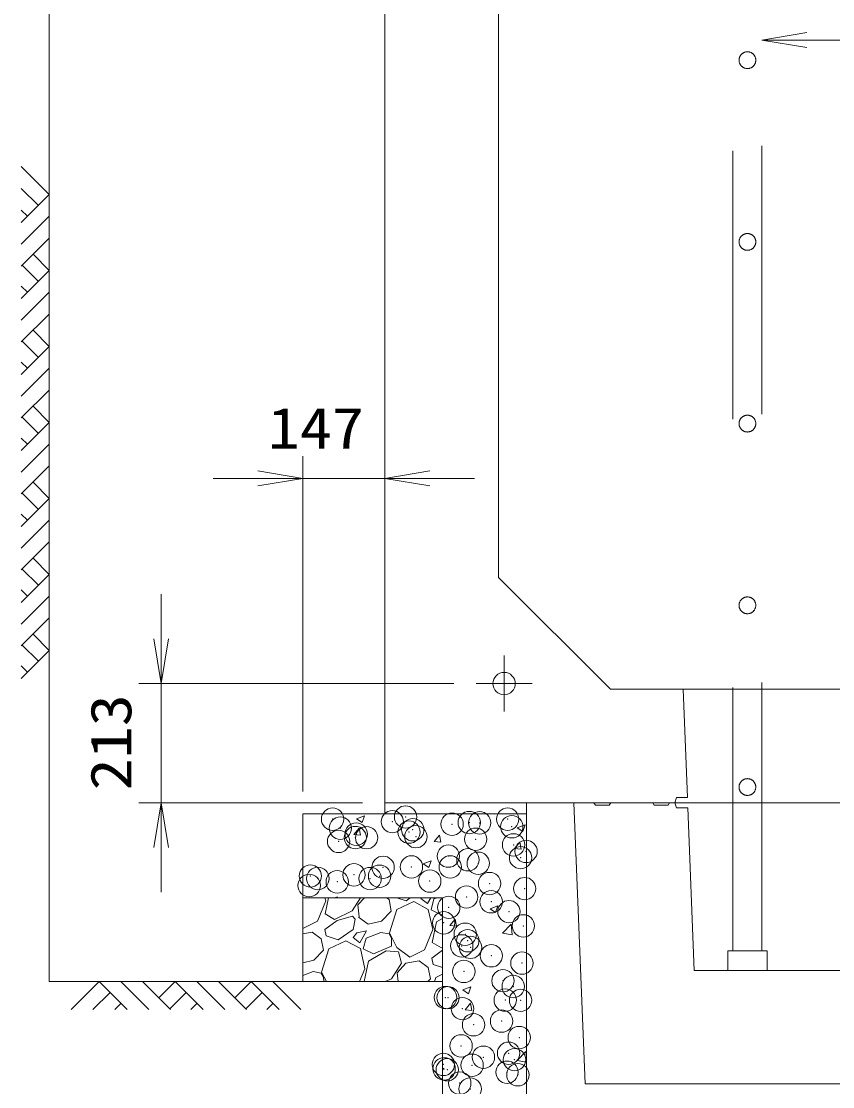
# Model space of a CAD drawing. Units: millimetres at full size. Extents: x 37600 to 71200, y -55520 to -31760.
# Drawn here: x 53702 to 55152, y -50076 to -48170 of the extents above; entities that cross this region are included whole.
import ezdxf
from ezdxf.enums import TextEntityAlignment as Align

# ---------------------------------------------------------------- set-up
doc = ezdxf.new("R2010")
doc.units = ezdxf.units.MM
doc.header["$LTSCALE"] = 80.0044
doc.header["$PDMODE"] = 32
doc.header["$PDSIZE"] = 40
doc.linetypes.add('CHAIN', pattern=[18.5, 12, -1.5, 3.5, -1.5])
doc.linetypes.add('DASHED_SPACED', pattern=[12, 6, -6])
for name, color, linetype, lineweight in [('0_2', 4, 'Continuous', 13), ('FRP', 4, 'DASHED_SPACED', 13), ('寸法', 6, 'Continuous', 13), ('ﾊｯﾁﾝｸﾞ', 4, 'Continuous', 9)]:
    doc.layers.add(name, color=color, linetype=linetype, lineweight=lineweight)
doc.styles.add('ＭＳ ゴシック', font='')
doc.styles.get('ＭＳ ゴシック').set_extended_font_data('MS Gothic')

# ---------------------------------------------------------------- blocks, each defined once
blk = doc.blocks.new('open_arrow')
at = {"color": 0, "linetype": 'Continuous', "lineweight": -2}
blk.add_lwpolyline([(7.5, 1.25), (0, 0), (7.5, -1.25)], dxfattribs=at)

msp = doc.modelspace()

# ---------------------------------------------------------------- linework, layer by layer
at = {"layer": '0_2', "color": 2, "linetype": 'CHAIN'}
for p, q in [((54565, -49405), (54565, -49305)), ((54515, -49355), (54615, -49355))]:
    msp.add_line(p, q, dxfattribs=at)
at = {"layer": '0_2', "color": 3}
for points in [[(54352, -49568), (57958, -49568), (57958, -47112), (54352, -47112)], [(54755, -49365), (57555, -49365), (57755, -49165), (57755, -47515), (57555, -47315), (54755, -47315), (54555, -47515), (54555, -49165)], [(55517.24, -49559), (55536.52, -49559), (55539.52, -49568), (54870.48, -49568), (54873.48, -49559), (54892.76, -49559), (54885, -49365), (55525, -49365)]]:
    msp.add_lwpolyline(points, close=True, dxfattribs=at)
at = {"layer": '0_2'}
msp.add_lwpolyline([(54205, -49888), (53752, -49888), (53752, -47888)], dxfattribs=at)
at = {"layer": '0_2', "color": 7}
for points in [[(54352, -49568), (54605, -49568), (54605, -49588), (54352, -49588)], [(54205, -49588), (54205, -49738), (54455, -49738), (54455, -50321), (55955, -50321), (55955, -49738), (58105, -49738), (58105, -49588), (55805, -49588), (55805, -50171), (54605, -50171), (54605, -49588)], [(54205, -49738), (54455, -49738), (54455, -49888), (54205, -49888)]]:
    msp.add_lwpolyline(points, close=True, dxfattribs=at)
at = {"layer": '0_2', "color": 3}
msp.add_lwpolyline([(55505, -49868), (54905, -49868), (54893.48, -49577), (54873.48, -49577), (54870.48, -49568), (54860.62, -49568), (54858.12, -49572.5), (54833.12, -49572.5), (54830.62, -49568), (54755.62, -49568), (54753.12, -49572.5), (54728.12, -49572.5), (54725.62, -49568), (54689.96, -49568), (54709.96, -50071), (55700.04, -50071)], dxfattribs=at)
msp.add_circle((54565, -49355), 20, dxfattribs=at)
at = {"layer": 'FRP'}
msp.add_lwpolyline([(54974, -46482), (54974, -49833), (55026, -49833), (55026, -46362), (54974, -46362), (54974, -46450), (54989, -46450), (54989, -46437)], dxfattribs=at)
msp.add_lwpolyline([(54965, -49868), (55035, -49868), (55035, -49833), (54965, -49833)], close=True, dxfattribs=at)
for centre in [(55000, -48240), (55000, -48565), (55000, -48890), (55000, -49215), (55000, -49540)]:
    msp.add_circle(centre, 15, dxfattribs=at)
at = {"layer": '寸法'}
for p, q in [((54205, -49548), (54205, -48948)), ((54352, -49528), (54352, -48948)), ((54512, -48988), (54045, -48988)), ((53952, -49728), (53952, -49195)), ((54475, -49355), (53912, -49355)), ((54312, -49568), (53912, -49568))]:
    msp.add_line(p, q, dxfattribs=at)
msp.add_lwpolyline([(55026, -48204), (55106, -48204), (55422.67, -48204), (55676, -48204)], dxfattribs=at)
at = {"layer": 'ﾊｯﾁﾝｸﾞ'}
for p, q in [((53702, -48430.35), (53752, -48480.35)), ((53702, -48469.24), (53732.56, -48499.8)), ((53752, -48480.35), (53702, -48530.35)), ((53702, -48508.13), (53713.11, -48519.24)), ((53752, -48519.24), (53702, -48569.24)), ((53752, -48558.13), (53702, -48608.13)), ((53722.95, -48587.18), (53752, -48616.24)), ((53703.5, -48606.63), (53732.56, -48635.68)), ((53752, -48616.24), (53702, -48666.24)), ((53702, -48644.02), (53713.11, -48655.13)), ((53752, -48655.13), (53702, -48705.13)), ((53752, -48694.02), (53702, -48744.02)), ((53722.95, -48723.07), (53752, -48752.12)), ((53752, -48752.12), (53702, -48802.12)), ((53703.5, -48742.51), (53732.56, -48771.56)), ((53702, -48779.9), (53713.11, -48791.01)), ((53752, -48791.01), (53702, -48841.01)), ((53752, -48829.9), (53702, -48879.9)), ((53722.95, -48858.95), (53752, -48888)), ((53752, -48888), (53702, -48938)), ((53703.5, -48878.39), (53732.56, -48907.44)), ((53702, -48915.78), (53713.11, -48926.89)), ((53752, -48926.89), (53702, -48976.89)), ((53752, -48965.78), (53702, -49015.78)), ((53722.95, -48994.83), (53752, -49023.88)), ((53752, -49023.88), (53702, -49073.88)), ((53703.5, -49014.28), (53732.56, -49043.33)), ((53702, -49051.66), (53713.11, -49062.77)), ((53752, -49062.77), (53702, -49112.77)), ((53752, -49101.66), (53702, -49151.66)), ((53722.95, -49130.71), (53752, -49159.76)), ((53752, -49159.76), (53702, -49209.76)), ((53703.5, -49150.16), (53732.56, -49179.21)), ((53702, -49187.54), (53713.11, -49198.65)), ((53752, -49198.65), (53702, -49248.65)), ((53752, -49237.54), (53702, -49287.54)), ((53722.95, -49266.59), (53752, -49295.65)), ((53703.5, -49286.04), (53732.56, -49315.09)), ((53752, -49295.65), (53702, -49345.65)), ((53702, -49323.43), (53713.11, -49334.54)), ((54301.17, -49596.89), (54315.18, -49591.52)), ((54301.17, -49596.89), (54311.12, -49603.6)), ((54311.12, -49603.6), (54315.18, -49591.52)), ((54296.53, -49624.9), (54306.17, -49613.41)), ((54308.48, -49625.95), (54306.17, -49613.41)), ((54588.6, -49612.91), (54602.6, -49607.53)), ((54588.6, -49612.91), (54598.55, -49619.62)), ((54598.55, -49619.62), (54602.6, -49607.53)), ((54296.53, -49624.9), (54308.48, -49625.95)), ((54439.98, -49637.45), (54449.62, -49625.96)), ((54451.94, -49638.5), (54449.62, -49625.96)), ((54439.98, -49637.45), (54451.94, -49638.5)), ((54583.43, -49650), (54593.08, -49638.51)), ((54583.43, -49650), (54595.39, -49651.05)), ((54595.39, -49651.05), (54593.07, -49638.51)), ((54420.55, -49677.42), (54434.56, -49672.04)), ((54430.5, -49684.13), (54434.56, -49672.04)), ((54420.55, -49677.42), (54430.5, -49684.13)), ((54231.32, -49779.7), (54246.1, -49743.68)), ((54246.1, -49743.68), (54244.86, -49738)), ((54244.98, -49766.96), (54251.13, -49738)), ((54262.73, -49738), (54266.51, -49736.55)), ((54266.03, -49738), (54266.51, -49736.55)), ((54308.49, -49738), (54293.58, -49761.53)), ((54303.61, -49750.9), (54315.48, -49738)), ((54306.13, -49772.07), (54303.61, -49750.9)), ((54354.85, -49738), (54359.48, -49741.27)), ((54363.22, -49761.74), (54359.48, -49741.27)), ((54403.6, -49744.89), (54373.1, -49759.27)), ((54389.7, -49743.22), (54373.14, -49738)), ((54397.16, -49738), (54389.7, -49743.22)), ((54429.54, -49759.02), (54403.6, -49744.89)), ((54417.25, -49738), (54416.43, -49739.11)), ((54416.43, -49739.11), (54428.28, -49748.43)), ((54428.28, -49748.43), (54434.07, -49738)), ((54439.7, -49740.22), (54434.58, -49759.34)), ((54445.34, -49738), (54439.7, -49740.22)), ((54261.87, -49776.61), (54244.98, -49766.96)), ((54293.58, -49761.53), (54261.87, -49776.61)), ((54346.11, -49779.71), (54363.22, -49761.74)), ((54373.1, -49759.27), (54359.92, -49800.83)), ((54437.34, -49794.93), (54429.54, -49759.02)), ((54434.58, -49759.34), (54452.68, -49768.29)), ((54452.68, -49768.29), (54455, -49767.3)), ((54539.94, -49757.94), (54553.94, -49752.56)), ((54539.94, -49757.94), (54549.88, -49764.65)), ((54549.88, -49764.65), (54553.94, -49752.56)), ((54205.16, -49793.18), (54231.32, -49779.7)), ((54266.4, -49778.85), (54244.76, -49794.57)), ((54294.14, -49770.91), (54266.4, -49778.85)), ((54298.86, -49776.27), (54294.14, -49770.91)), ((54298.86, -49776.27), (54294.95, -49794.69)), ((54304.92, -49772.77), (54321.99, -49785.54)), ((54321.99, -49785.54), (54346.11, -49779.71)), ((54436.23, -49818.2), (54444.05, -49781.35)), ((54444.05, -49781.35), (54455, -49775.03)), ((54467.73, -49787.89), (54477.37, -49776.4)), ((54467.73, -49787.89), (54479.69, -49788.94)), ((54479.69, -49788.94), (54477.37, -49776.4)), ((54561.94, -49801.29), (54577.51, -49785.06)), ((54579.7, -49804.08), (54577.49, -49785.08)), ((54205, -49793.06), (54205.16, -49793.18)), ((54205, -49802.51), (54221.86, -49799.71)), ((54221.86, -49799.71), (54238.24, -49811.27)), ((54246.72, -49806.37), (54244.76, -49794.57)), ((54268.46, -49813.22), (54246.72, -49806.37)), ((54294.95, -49794.69), (54268.46, -49813.22)), ((54301.57, -49800.57), (54295.18, -49809.11)), ((54318.92, -49797.02), (54301.57, -49800.57)), ((54307.03, -49818.43), (54318.92, -49797.02)), ((54344.81, -49799.86), (54318.46, -49810.22)), ((54359.41, -49802.74), (54344.81, -49799.86)), ((54363.61, -49810.02), (54359.41, -49802.74)), ((54359.92, -49800.83), (54373.41, -49826.99)), ((54422.57, -49830.94), (54437.34, -49794.93)), ((54561.91, -49801.32), (54579.7, -49804.08)), ((54241.97, -49831.74), (54238.24, -49811.27)), ((54282.36, -49814.89), (54251.86, -49829.27)), ((54308.3, -49829.02), (54282.36, -49814.89)), ((54295.18, -49809.11), (54307.03, -49818.43)), ((54318.46, -49810.22), (54313.33, -49829.34)), ((54331.43, -49838.29), (54363.84, -49824.43)), ((54363.84, -49824.43), (54363.61, -49810.02)), ((54373.41, -49826.99), (54396.4, -49844.43)), ((54453.11, -49827.85), (54436.23, -49818.2)), ((54455, -49826.96), (54453.11, -49827.85)), ((54224.86, -49849.71), (54241.97, -49831.74)), ((54251.86, -49829.27), (54238.67, -49870.83)), ((54316.1, -49864.93), (54308.3, -49829.02)), ((54313.33, -49829.34), (54331.43, -49838.29)), ((54322.81, -49851.35), (54354.33, -49833.15)), ((54354.33, -49833.15), (54376.39, -49834.97)), ((54376.39, -49834.97), (54381.34, -49854.74)), ((54396.4, -49844.43), (54422.57, -49830.94)), ((54455, -49832.01), (54436, -49845.81)), ((54437.97, -49857.61), (54436, -49845.81)), ((54205, -49854.51), (54224.86, -49849.71)), ((54306.63, -49888), (54316.1, -49864.93)), ((54315.03, -49888), (54322.81, -49851.35)), ((54381.34, -49854.74), (54363.58, -49882.78)), ((54373.61, -49872.14), (54389.51, -49854.88)), ((54389.51, -49854.88), (54413.1, -49850.95)), ((54413.1, -49850.95), (54429.48, -49862.51)), ((54433.22, -49882.99), (54429.48, -49862.51)), ((54455, -49862.98), (54437.97, -49857.61)), ((54223.56, -49869.86), (54205, -49877.16)), ((54238.16, -49872.74), (54223.56, -49869.86)), ((54242.36, -49880.02), (54238.16, -49872.74)), ((54238.67, -49870.83), (54247.53, -49888)), ((54242.49, -49888), (54242.36, -49880.02)), ((54363.58, -49882.78), (54352.59, -49888)), ((54375.5, -49888), (54373.61, -49872.14)), ((54428.44, -49888), (54433.22, -49882.99)), ((54443.1, -49880.51), (54440.73, -49888)), ((54455, -49874.91), (54443.1, -49880.51)), ((53791.12, -49938), (53841.12, -49888)), ((53841.12, -49888), (53891.12, -49938)), ((53880.01, -49888), (53930.01, -49938)), ((53918.9, -49888), (53968.9, -49938)), ((53947.95, -49917.05), (53977, -49888)), ((53977, -49888), (54027, -49938)), ((54015.89, -49888), (54065.89, -49938)), ((54054.78, -49888), (54104.78, -49938)), ((54083.83, -49917.05), (54112.88, -49888)), ((54112.88, -49888), (54162.88, -49938)), ((54151.77, -49888), (54201.77, -49938)), ((54491.27, -49902.97), (54505.28, -49897.59)), ((54491.27, -49902.97), (54501.22, -49909.68)), ((54501.22, -49909.68), (54505.28, -49897.59)), ((53830.01, -49938), (53860.56, -49907.45)), ((53967.39, -49936.5), (53996.44, -49907.45)), ((54103.28, -49936.5), (54132.33, -49907.45)), ((53868.9, -49938), (53880.01, -49926.89)), ((54004.78, -49938), (54015.89, -49926.89)), ((54140.66, -49938), (54151.77, -49926.89)), ((54495.48, -49938.33), (54505.12, -49926.84)), ((54495.48, -49938.33), (54507.44, -49939.38)), ((54507.44, -49939.38), (54505.12, -49926.84)), ((54588.45, -50029.22), (54604.03, -50012.99)), ((54605, -50021.56), (54604.01, -50013.01)), ((54588.43, -50029.25), (54605, -50031.82)), ((54455, -50043.24), (54456.61, -50042.62)), ((54455, -50047.43), (54456.61, -50042.62))]:
    msp.add_line(p, q, dxfattribs=at)
for p in [(54258.48, -49597.45), (54388.94, -49593.52), (54571.4, -49597.43), (54272.3, -49613.54), (54365.24, -49601.96), (54401.78, -49616.33), (54472, -49606.47), (54502.8, -49603.53), (54521.33, -49604.02), (54578.77, -49610.98), (54269.21, -49637.21), (54299.09, -49630.41), (54300.65, -49624.31), (54319.28, -49630.62), (54395.02, -49620.65), (54407.41, -49628.82), (54514.17, -49633.34), (54581.96, -49643.49), (54604.25, -49655.11), (54465.32, -49663.51), (54500.37, -49670.11), (54518.79, -49676.31), (54594.54, -49666.34), (54348.68, -49683.53), (54399.35, -49682.91), (54468.72, -49682.9), (54218.69, -49699.11), (54232.05, -49703.55), (54266.66, -49709.51), (54296.66, -49696.99), (54325.45, -49703.62), (54342.41, -49699.53), (54432.21, -49708.13), (54538.98, -49712.64), (54216.6, -49716.1), (54601.81, -49721.69), (54497.94, -49736.69), (54541.92, -49745.22), (54466.18, -49755.19), (54573.7, -49762.82), (54457.06, -49782.84), (54599.38, -49788.27), (54495.51, -49803.26), (54489.31, -49824.11), (54500.03, -49814.84), (54504.99, -49826.76), (54542.2, -49841.71), (54596.95, -49854.85), (54493.07, -49869.84), (54563, -49886.36), (54581.37, -49896.75), (54460.24, -49916.5), (54464.73, -49916.77), (54567.01, -49921.02), (54594.52, -49921.43), (54490.64, -49936.42), (54560.46, -49958.65), (54510.39, -49965.24), (54592.09, -49988.01), (54488.21, -50003), (54573.11, -50016.08), (54456.47, -50036.1), (54507.84, -50037.53), (54528.06, -50023.21), (54583.59, -50027.56), (54457.78, -50044.12), (54463.46, -50045.57), (54570.23, -50050.08), (54589.65, -50054.58), (54485.78, -50069.58), (54504.4, -50080.02)]:
    msp.add_point(p, dxfattribs=at)

# ---------------------------------------------------------------- block references
at = {"layer": '寸法', "xscale": 10.7, "yscale": 10.7}
for p in [(55026, -48204), (54352, -48988)]:
    msp.add_blockref('open_arrow', p, dxfattribs=at)
for p, rotation in [((54205, -48988), 180), ((53952, -49355), 90), ((53952, -49568), 270)]:
    msp.add_blockref('open_arrow', p, dxfattribs=dict(at, rotation=rotation))

# ---------------------------------------------------------------- texts
at = {"layer": '寸法', "style": 'ＭＳ ゴシック', "width": 1.15}
msp.add_text('147', height=73.31, dxfattribs=at).set_placement((54228.5, -48898), align=Align.MIDDLE_CENTER)
msp.add_text('213', height=73.31, rotation=90, dxfattribs=at).set_placement((53862, -49460), align=Align.MIDDLE_CENTER)

doc.saveas('drawing.dxf')
